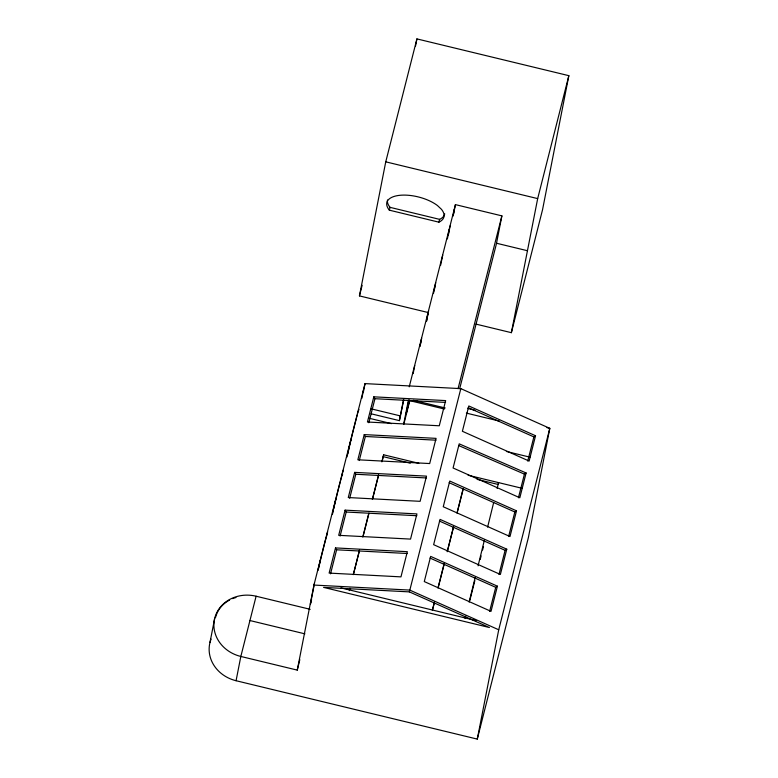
<?xml version="1.0" encoding="UTF-8"?>
<svg xmlns="http://www.w3.org/2000/svg" width="778" height="778" viewBox="0 0 778 778"><rect width="100%" height="100%" fill="white"/><g stroke="black" fill="none" stroke-linecap="round" stroke-linejoin="round"><path stroke-width="1.17" d="M209.982 642.434L214.738 618.17A34.709 31.062 11.1 0 1 256.108 596.22L310.189 609.31M214.738 618.17A34.709 31.062 11.1 0 0 240.83 656.457L297.264 670.111L313.952 585.066L365.028 383.612L460.819 388.63L549.803 428.338L528.359 537.656L477.274 739.1L236.074 680.721L240.83 656.457L256.108 596.22M427.754 312.435L359.446 295.903L385.752 161.834L416.92 38.9L568.844 75.67L542.538 209.739L511.37 332.673L476.039 324.125M415.53 46.019L416.92 38.9M314.477 583.412L310.393 604.234L311.589 599.527M361.896 398.239L363.482 390.138M363.404 391.927L365.028 383.612M382.095 461.364L383.651 454.799L418.836 463.309M371.164 413.808L399.406 420.635L403.49 399.824M399.406 420.635L403.763 399.775M413.157 373.615L414.742 365.524M403.694 424.107L408.362 400.31L444.403 409.034M408.849 400.125L406.126 414.003L409.656 400.096M420.071 345.811L421.209 340.025M420.071 346.336L421.666 338.236M426.539 320.837L428.124 312.737M426.558 321.285L428.6 310.869M433.482 293.471L435.067 285.37M434.134 290.865L435.729 282.764M440.601 265.366L442.731 255.155M447.379 238.904L449.198 229.656M448.352 235.082L450.161 225.834M453.02 216.138L454.381 209.194M453.564 214.144L455.431 204.624L501.888 215.866L496.345 244.117L459.681 388.708M409.384 591.883L323.57 587.39L489.411 627.525L409.384 591.883L460.819 388.63M511.37 332.673L537.676 198.604L568.844 75.67M477.274 739.1L498.727 629.781L549.803 428.338L546.934 427.637M320.429 559.927L318.951 566.16A27.998 0.613 -76.4 0 0 318.183 569.457M334.287 505.69L335.765 499.457M349.857 444.189L351.092 438.996M297.264 670.111L299.822 659.666M465.088 618.51L465.672 616.166M469.134 602.104L475.193 577.5M478.081 565.791L484.431 540.02M487.611 527.134L493.67 502.53M497.142 488.467L498.581 482.613L498.212 484.48L477.109 479.374M359.446 295.903L362.12 285.361M444.715 213.833A29.438 13.119 14.2 0 1 439.619 219.357L438.899 222.168L389.36 210.177L390.07 207.356A29.438 13.119 14.2 0 1 387.502 199.985M335.503 547.916L329.123 573.094L400.962 576.868L407.341 551.68L335.503 547.916L336.621 549.803L330.533 573.833M345.082 510.144L338.693 535.322L410.541 539.096L416.92 513.908L345.082 510.144L346.2 512.031L340.103 536.061M354.661 472.372L348.272 497.55L420.11 501.324L426.5 476.136L354.661 472.372L355.779 474.259L349.682 498.29M364.24 434.601L357.851 459.788L429.689 463.552L436.079 438.364L364.24 434.601L365.359 436.487L359.261 460.518M373.81 396.829L367.43 422.016L439.269 425.78L445.658 400.592L373.81 396.829L374.938 398.715L368.84 422.746M353.27 574.641L359.524 549.968M362.801 537.044L368.762 513.538M372.331 499.447L378.594 474.774M381.872 461.85L383.651 454.799M349.322 590.599L349.925 588.256M353.494 574.154L359.455 550.659M363.034 536.557L368.986 513.062M372.565 498.961L378.526 475.465M409.238 386.822L455.431 204.624M403.831 424.136L409.782 400.631M458.067 388.669L501.888 215.866M432.335 610.292L434.416 602.094M437.975 588.042L444.219 563.447M447.185 551.728L453.418 527.134M456.987 513.072L463.221 488.477M432.558 609.816L434.348 602.794M438.209 587.565L444.15 564.138M447.408 551.252L453.652 526.657M457.211 512.595L463.153 489.168M469.776 600.577L474.843 580.592M480.211 559.431L481.096 555.9M482.593 550.017L483.488 546.496M489.634 611.372L495.732 587.332L497.405 586.174L430.662 556.396L424.282 581.574L491.015 611.352L497.405 586.174M498.99 574.465L505.107 550.328L506.779 549.171L440.047 519.393L433.638 544.678L500.371 574.456L506.779 549.171M508.618 536.509L514.832 511.982L516.504 510.825L449.772 481.047L443.256 506.75L509.989 536.519L516.504 510.825M518.43 497.794L524.43 474.123L526.103 472.966L459.205 443.849L453.078 467.986L519.821 497.764L526.103 472.966M527.747 461.072L533.873 436.905L535.546 435.748L468.803 405.97L462.385 431.284L529.128 461.062L535.546 435.748M357.53 413.624L358.327 410.872M342.194 474.094L342.991 471.342A27.998 0.613 -76.4 0 1 343.477 470.019M326.867 534.554L327.664 531.802M374.938 398.715L445.58 402.411M365.359 436.487L436.001 440.183M355.779 474.259L426.422 477.955M346.2 512.031L416.843 515.726M336.621 549.803L407.264 553.498M313.952 585.066L409.743 590.084L498.727 629.781M385.752 161.834L537.676 198.604M390.07 207.356L439.619 219.357M496.52 243.242L527.445 250.72M467.938 408.518L474.959 410.22M413.449 400.3L445.211 407.983M466.382 413.108L499.311 421.073M371.174 408.839L400.592 415.967M369.064 418.224L391.451 423.64M506.4 451.464L529.993 457.172M468.093 475.232L522.116 488.312M383.291 456.667L410.259 463.192M340.92 587.876L476.185 620.611M249.621 620.465L304.879 633.837M458.582 445.512L524.43 474.123M468.181 407.643L533.873 436.905M449.149 482.72L514.832 511.982M439.424 521.065L505.107 550.328M430.039 558.079L495.732 587.332M346.939 457.017A27.998 0.613 -76.4 0 1 348.136 451.629M348.369 450.627A27.998 0.613 -76.4 0 1 349.614 445.23M358.804 409.549A27.998 0.613 -76.4 0 1 358.843 410.084M332.41 514.414A23.778 0.515 -76.4 0 1 333.431 509.843M333.665 508.822A23.778 0.515 -76.4 0 1 340.268 481.786M340.55 480.697A23.778 0.515 -76.4 0 1 341.085 478.723M341.318 477.857A23.778 0.515 -76.4 0 1 341.863 475.951M342.077 475.241A23.778 0.515 -76.4 0 1 342.514 474.561M332.809 512.089A27.998 0.613 -76.4 0 1 334.025 506.809M318.095 570.313A23.778 0.515 -76.4 0 1 327.159 534.583M347.747 453.953A23.778 0.515 -76.4 0 1 351.179 439.016M351.423 438.024A23.778 0.515 -76.4 0 1 356.655 417.387M356.946 416.366A23.778 0.515 -76.4 0 1 357.413 414.771M236.074 680.721A34.709 31.062 11.1 0 1 211.052 639.117M215.555 617.401A31.83 28.494 11.1 0 1 229.568 600.062M232.671 598.622A31.83 28.494 11.1 0 1 235.967 597.514M438.899 222.168A29.438 13.119 14.2 0 0 441.427 209.282L437.411 205.509A29.438 13.119 14.2 0 0 399.989 195.288A29.438 13.119 14.2 0 0 389.36 210.177"/></g></svg>
